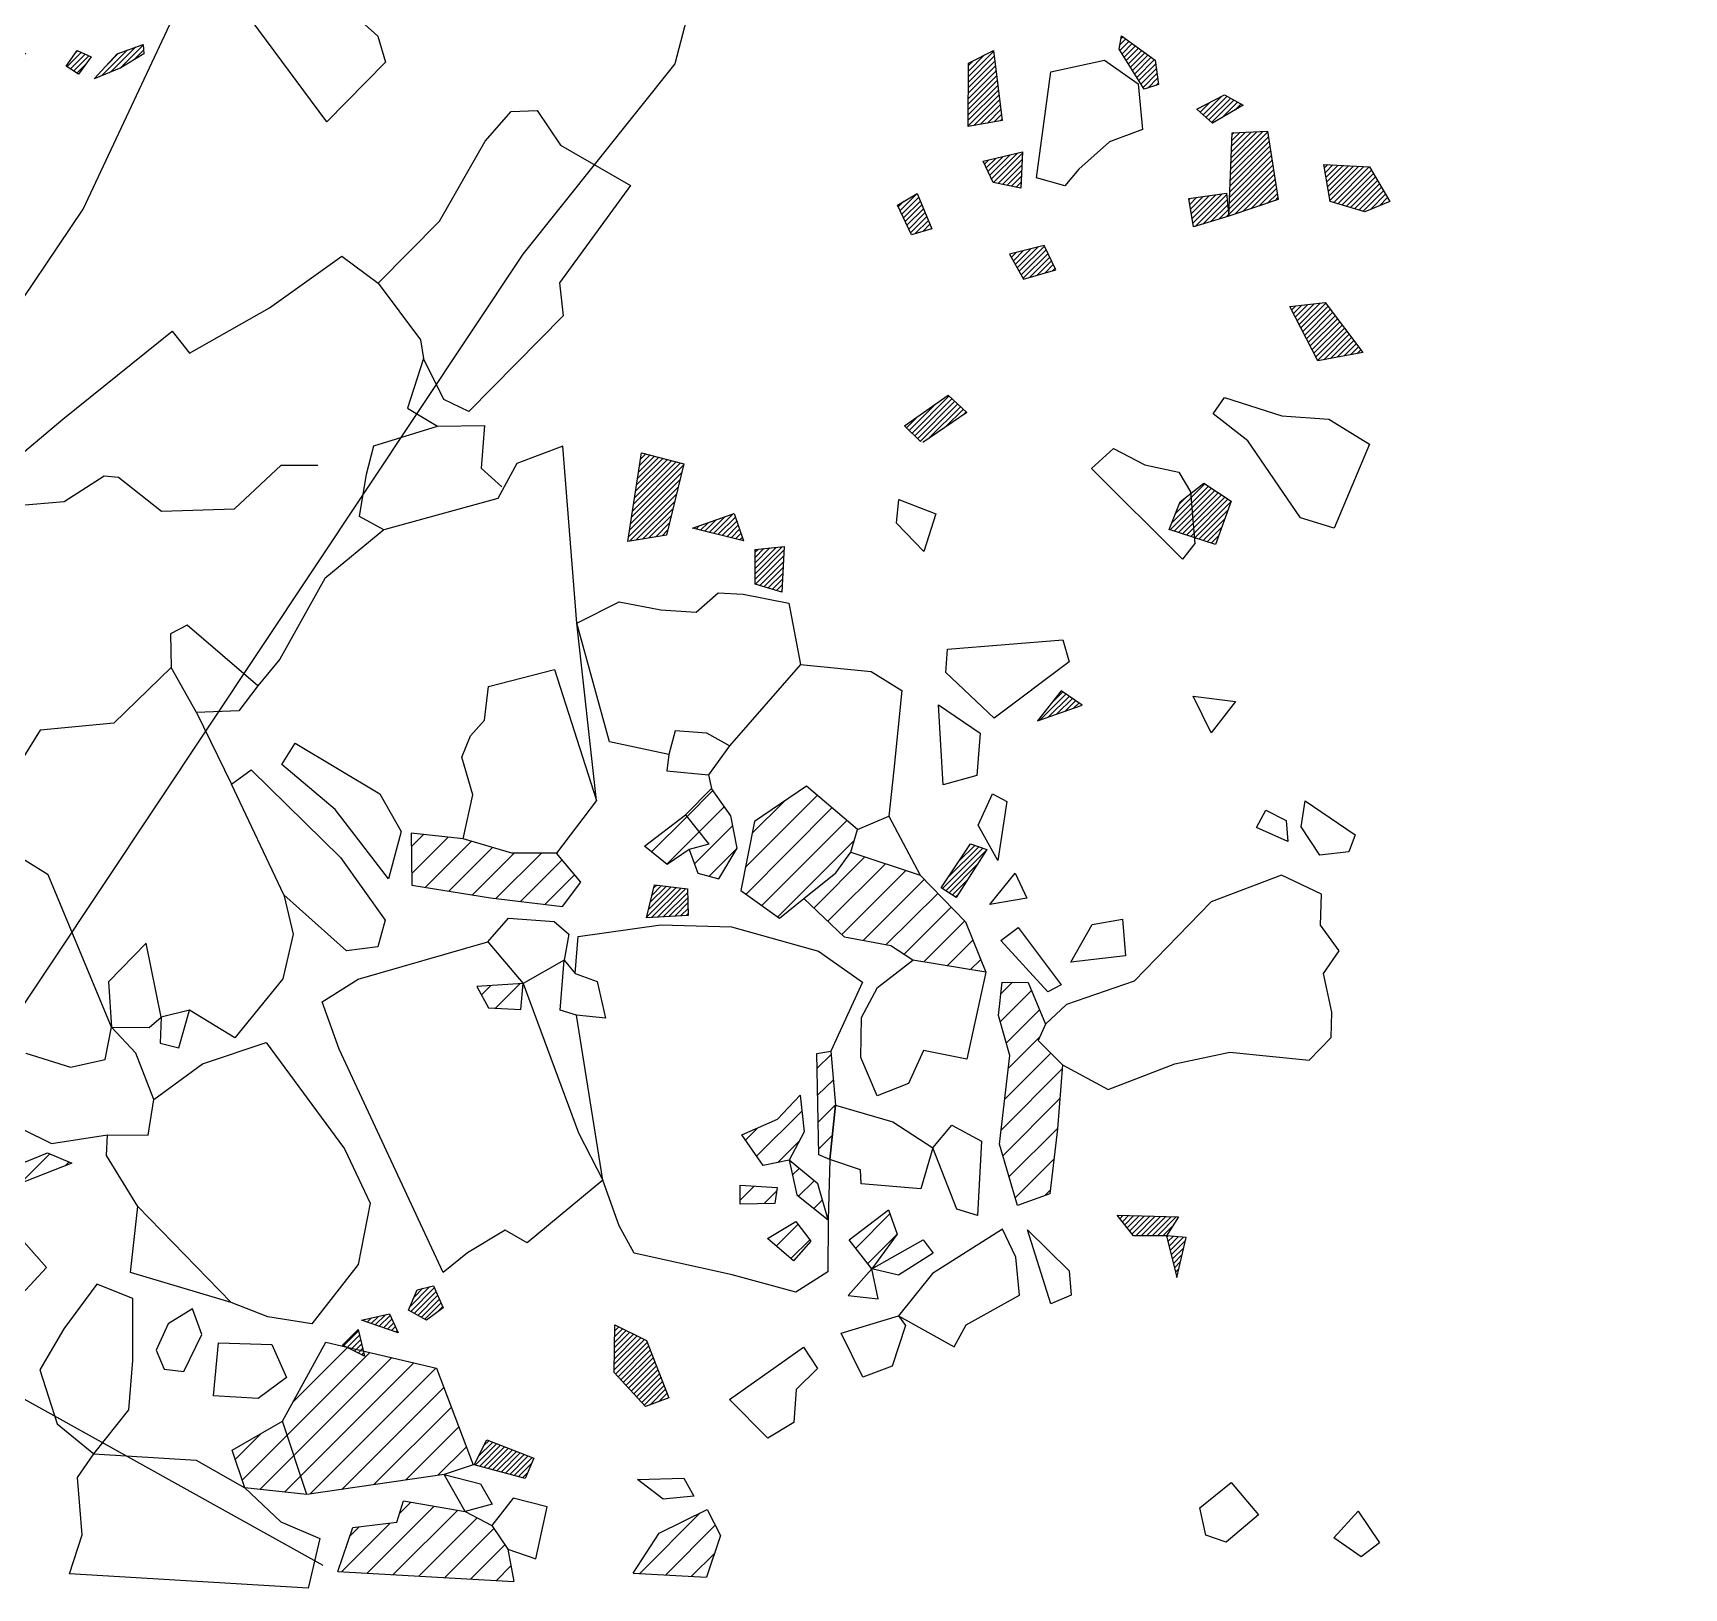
# Model space of a CAD drawing. Header units: metres. Extents: x 0 to 2.2, y -19.01 to -15.89.
# Drawn here: x 1.133 to 2.203, y -19.007 to -17.999 of the extents above; entities that cross this region are included whole.
import ezdxf

# ---------------------------------------------------------------- set-up
doc = ezdxf.new("R2010")
doc.units = ezdxf.units.M
doc.header["$LTSCALE"] = 25
doc.header["$MEASUREMENT"] = 0
doc.linetypes.add('STRICHPUNKTX2', pattern=[2, 1, -0.5, 0, -0.5])
doc.layers.get('0').update_dxf_attribs({"linetype": 'CONTINUOUS'})
for name, color, linetype in [('FEUER', 1, 'CONTINUOUS'), ('GRABUNGSGRENZE', 3, 'STRICHPUNKTX2'), ('KNOCHEN', 2, 'CONTINUOUS'), ('KNOCHENSCHRAFF', 2, 'CONTINUOUS'), ('STEINE', 4, 'CONTINUOUS')]:
    doc.layers.add(name, color=color, linetype=linetype)

# ---------------------------------------------------------------- blocks, each defined once
blk = doc.blocks.new('*X0')
at = {"color": 0}
for p, q in [((155.71, -1850.71), (157.4, -1849.01)), ((159.51, -1853.98), (164.16, -1849.33)), ((156.5, -1851.69), (158.14, -1850.05)), ((159.54, -1855.72), (165.11, -1850.14)), ((159.94, -1851.78), (162.01, -1849.71)), ((153.42, -1852.99), (155.71, -1850.71)), ((154.41, -1853.77), (156.5, -1851.69)), ((156.2, -1853.75), (158.68, -1851.27)), ((160.57, -1856.46), (166.07, -1850.95)), ((137.86, -1852.64), (138.65, -1851.86)), ((137.88, -1854.39), (140.24, -1852.03)), ((138.77, -1855.27), (141.75, -1852.29)), ((140.29, -1855.52), (143.12, -1852.69)), ((157.16, -1854.56), (158.94, -1852.77)), ((161.59, -1857.2), (166.56, -1852.23)), ((141.81, -1855.77), (144.52, -1853.06)), ((143.34, -1856), (146.28, -1853.06)), ((144.92, -1856.19), (147.62, -1853.49)), ((163.94, -1856.62), (167.25, -1853.31)), ((164.84, -1857.48), (168.57, -1853.75)), ((146.5, -1856.38), (148.42, -1854.46)), ((165.75, -1858.34), (169.9, -1854.19)), ((167.13, -1858.73), (171.09, -1854.77)), ((168.61, -1859.01), (171.96, -1855.67)), ((169.77, -1859.62), (172.84, -1856.56)), ((171.06, -1860.11), (173.71, -1857.45)), ((172.57, -1860.36), (174.24, -1858.69)), ((174.09, -1860.61), (174.75, -1859.95)), ((142.4, -1862.25), (143, -1861.64)), ((143.31, -1863.1), (144.89, -1861.52)), ((176.01, -1863.99), (178.04, -1861.96)), ((176.05, -1862.18), (176.8, -1861.43)), ((176.41, -1865.36), (178.56, -1863.21)), ((176.54, -1866.99), (178.58, -1864.96)), ((164.14, -1867.02), (165.06, -1866.11)), ((176.31, -1869), (179.29, -1866.02)), ((164.18, -1868.75), (165.2, -1867.74)), ((176.07, -1871), (180.03, -1867.04)), ((160.23, -1872.7), (163.16, -1869.77)), ((164.22, -1870.48), (165.33, -1869.37)), ((176.18, -1872.66), (179.88, -1868.96)), ((159.51, -1871.65), (160.31, -1870.86)), ((176.58, -1874.03), (179.74, -1870.87)), ((161.6, -1873.1), (162.98, -1871.72)), ((164.25, -1872.22), (165.14, -1871.33)), ((112.53, -1874.44), (114.43, -1872.54)), ((115.43, -1873.31), (115.68, -1873.06)), ((176.98, -1875.39), (179.49, -1872.89)), ((111.21, -1873.99), (111.67, -1873.53)), ((162.54, -1873.92), (162.98, -1873.48)), ((159.16, -1875.54), (160.07, -1874.63)), ((160.71, -1875.76), (161.53, -1874.94)), ((162.95, -1875.29), (163.96, -1874.28)), ((178.9, -1875.24), (179.24, -1874.9)), ((163.93, -1876.07), (164.49, -1875.51)), ((161.49, -1878.51), (162.91, -1877.1)), ((166.66, -1878.65), (168.87, -1876.43)), ((162.45, -1879.32), (163.67, -1878.1)), ((167.43, -1879.64), (169.33, -1877.74)), ((129.8, -1890.75), (135.16, -1885.4)), ((130.22, -1888.57), (133.73, -1885.06)), ((130.24, -1892.08), (136.59, -1885.74)), ((130.68, -1893.41), (138.01, -1886.08)), ((131.29, -1894.57), (139.44, -1886.42)), ((133.36, -1894.27), (139.96, -1887.67)), ((135.43, -1893.96), (140.45, -1888.95)), ((137.5, -1893.66), (140.94, -1890.23)), ((126.45, -1892.34), (128.13, -1890.66)), ((126.89, -1893.67), (129.8, -1890.75)), ((128.04, -1894.29), (130.24, -1892.08)), ((139.57, -1893.36), (141.42, -1891.51)), ((129.64, -1894.45), (130.68, -1893.41)), ((135, -1899.7), (139.34, -1895.36)), ((136.67, -1899.79), (140.86, -1895.61)), ((137.09, -1895.84), (137.83, -1895.11)), ((133.33, -1899.61), (136.48, -1896.45)), ((138.35, -1899.89), (142.13, -1896.11)), ((152.66, -1899.72), (156.57, -1895.8)), ((154.34, -1899.81), (157.55, -1896.6)), ((133.89, -1897.27), (134.47, -1896.7)), ((140.02, -1899.98), (143.2, -1896.8)), ((141.7, -1900.07), (143.91, -1897.86)), ((156.01, -1899.9), (157.49, -1898.42)), ((143.37, -1900.17), (144.31, -1899.23))]:
    blk.add_line(p, q, dxfattribs=at)
blk = doc.blocks.new('*X7')
at = {"color": 0}
for p, q in [((172.27, -1855.36), (174.89, -1852.74)), ((172.65, -1854.63), (174.62, -1852.65)), ((173.35, -1853.57), (174.36, -1852.56)), ((174.05, -1852.52), (174.09, -1852.47)), ((172.48, -1855.5), (175.14, -1852.84)), ((172.7, -1855.64), (174.5, -1853.83)), ((172.91, -1855.77), (173.87, -1854.82)), ((153.12, -1857.19), (155.02, -1855.29)), ((153.23, -1856.72), (154.7, -1855.25)), ((153.34, -1856.25), (154.39, -1855.21)), ((153.42, -1857.24), (155.33, -1855.33)), ((153.46, -1855.79), (154.07, -1855.17)), ((153.57, -1855.32), (153.76, -1855.13)), ((153.8, -1857.21), (155.65, -1855.36)), ((154.17, -1857.19), (155.76, -1855.61)), ((154.54, -1857.17), (155.77, -1855.95)), ((173.13, -1855.91), (173.23, -1855.81)), ((154.92, -1857.15), (155.78, -1856.29)), ((155.29, -1857.13), (155.79, -1856.64)), ((155.67, -1857.11), (155.8, -1856.98)), ((183.61, -1876.54), (183.64, -1876.51)), ((183.77, -1876.74), (183.98, -1876.52)), ((183.93, -1876.94), (184.33, -1876.53)), ((184.08, -1877.13), (184.67, -1876.54)), ((184.24, -1877.33), (185.02, -1876.55)), ((184.4, -1877.52), (185.36, -1876.56)), ((184.56, -1877.72), (185.7, -1876.57)), ((184.79, -1877.84), (186.05, -1876.58)), ((185.14, -1877.84), (186.39, -1876.59)), ((185.5, -1877.84), (186.74, -1876.6)), ((185.85, -1877.84), (187.08, -1876.61)), ((186.2, -1877.84), (187.42, -1876.62)), ((186.55, -1877.84), (187.19, -1877.21)), ((186.81, -1877.94), (186.9, -1877.85)), ((186.88, -1878.22), (187.23, -1877.88)), ((186.95, -1878.51), (187.55, -1877.91)), ((187.02, -1878.79), (187.88, -1877.93)), ((187.09, -1879.08), (188.01, -1878.15)), ((187.16, -1879.36), (187.9, -1878.62)), ((187.23, -1879.65), (187.79, -1879.08)), ((187.3, -1879.93), (187.68, -1879.54)), ((187.37, -1880.21), (187.57, -1880.01)), ((187.43, -1880.5), (187.46, -1880.47)), ((137.76, -1882.44), (139.06, -1881.14)), ((137.82, -1882.74), (139.35, -1881.2)), ((138.03, -1881.82), (138.6, -1881.25)), ((138.04, -1882.87), (139.46, -1881.45)), ((138.27, -1883), (139.57, -1881.7)), ((138.49, -1883.13), (139.67, -1881.95)), ((138.72, -1883.25), (139.78, -1882.2)), ((139.51, -1882.81), (139.88, -1882.44)), ((134.73, -1883.35), (134.81, -1883.27)), ((134.99, -1883.44), (135.27, -1883.17)), ((135.26, -1883.53), (135.72, -1883.07)), ((135.52, -1883.62), (136.17, -1882.97)), ((135.78, -1883.71), (136.49, -1883)), ((136.05, -1883.8), (136.6, -1883.25)), ((136.31, -1883.89), (136.71, -1883.49)), ((136.57, -1883.98), (136.82, -1883.73)), ((151.05, -1883.65), (151.08, -1883.62)), ((151.05, -1884.01), (151.31, -1883.74)), ((133.46, -1884.97), (134.43, -1884.01)), ((133.7, -1885.09), (134.5, -1884.29)), ((133.93, -1885.21), (134.56, -1884.58)), ((134.17, -1885.33), (134.63, -1884.87)), ((136.84, -1884.07), (136.93, -1883.98)), ((151, -1886.17), (152.73, -1884.45)), ((151, -1886.53), (152.96, -1884.57)), ((151.01, -1885.81), (152.49, -1884.33)), ((151.02, -1885.09), (152.02, -1884.09)), ((151.02, -1885.45), (152.25, -1884.21)), ((151.03, -1884.73), (151.78, -1883.98)), ((151.04, -1884.37), (151.55, -1883.86)), ((151.08, -1886.8), (153.13, -1884.75)), ((134.4, -1885.45), (134.7, -1885.15)), ((134.64, -1885.57), (134.76, -1885.44)), ((151.25, -1886.99), (153.23, -1885)), ((151.42, -1887.17), (153.33, -1885.26)), ((151.59, -1887.35), (153.43, -1885.51)), ((151.76, -1887.54), (153.53, -1885.76)), ((151.93, -1887.72), (153.63, -1886.02)), ((152.1, -1887.9), (153.73, -1886.27)), ((152.27, -1888.09), (153.83, -1886.52)), ((152.44, -1888.27), (153.93, -1886.78)), ((152.61, -1888.46), (154.03, -1887.03)), ((152.78, -1888.64), (154.13, -1887.28)), ((152.95, -1888.82), (154.23, -1887.54)), ((153.33, -1888.79), (154.33, -1887.79)), ((153.89, -1888.59), (154.43, -1888.05)), ((154.44, -1888.39), (154.53, -1888.3)), ((141.99, -1892.71), (143.38, -1891.32)), ((142.19, -1892.15), (143.13, -1891.22)), ((142.55, -1891.44), (142.87, -1891.12)), ((142.27, -1892.79), (143.64, -1891.41)), ((142.55, -1892.86), (143.89, -1891.51)), ((142.83, -1892.93), (144.15, -1891.61)), ((143.11, -1893.01), (144.4, -1891.71)), ((143.39, -1893.08), (144.66, -1891.81)), ((143.67, -1893.16), (144.91, -1891.91)), ((143.95, -1893.23), (145.17, -1892.01)), ((144.23, -1893.3), (145.42, -1892.1)), ((144.51, -1893.38), (145.68, -1892.2)), ((144.78, -1893.45), (145.64, -1892.59)), ((145.06, -1893.52), (145.38, -1893.21))]:
    blk.add_line(p, q, dxfattribs=at)
blk = doc.blocks.new('*X8')
at = {"color": 0}
for p, q in [((183.77, -1800.72), (184.16, -1800.33)), ((183.85, -1800.29), (183.96, -1800.19)), ((173.95, -1802.77), (175.59, -1801.13)), ((173.95, -1802.41), (175, -1801.37)), ((173.95, -1803.12), (175.63, -1801.44)), ((183.77, -1801.07), (184.37, -1800.48)), ((183.91, -1801.29), (184.57, -1800.63)), ((184.05, -1801.51), (184.78, -1800.78)), ((184.18, -1801.73), (184.98, -1800.93)), ((184.32, -1801.95), (185.19, -1801.08)), ((184.45, -1802.16), (185.39, -1801.23)), ((184.59, -1802.38), (185.6, -1801.37)), ((173.95, -1802.06), (174.29, -1801.72)), ((173.95, -1803.48), (175.67, -1801.76)), ((173.95, -1803.83), (175.7, -1802.07)), ((173.95, -1804.18), (175.74, -1802.39)), ((184.73, -1802.6), (185.8, -1801.52)), ((184.86, -1802.82), (186.01, -1801.67)), ((185, -1803.03), (186.09, -1801.94)), ((185.13, -1803.25), (186.13, -1802.25)), ((173.94, -1804.89), (175.82, -1803.02)), ((173.94, -1805.25), (175.86, -1803.34)), ((173.95, -1804.54), (175.78, -1802.71)), ((185.27, -1803.47), (186.17, -1802.57)), ((185.57, -1803.52), (186.21, -1802.88)), ((186.1, -1803.35), (186.25, -1803.19)), ((173.94, -1805.6), (175.89, -1803.65)), ((173.94, -1805.96), (175.93, -1803.97)), ((174.31, -1805.94), (175.97, -1804.28)), ((174.74, -1805.86), (176.01, -1804.6)), ((188.97, -1805.07), (189.6, -1804.44)), ((189.16, -1805.24), (190.32, -1804.07)), ((189.34, -1805.41), (190.7, -1804.05)), ((189.53, -1805.57), (190.93, -1804.18)), ((189.71, -1805.74), (191.15, -1804.3)), ((190.37, -1805.44), (191.38, -1804.43)), ((191.22, -1804.94), (191.61, -1804.55)), ((175.18, -1805.78), (176.05, -1804.91)), ((175.61, -1805.7), (176.09, -1805.23)), ((176.04, -1805.62), (176.12, -1805.54)), ((188.78, -1804.9), (188.87, -1804.81)), ((190.93, -1809.12), (193.39, -1806.67)), ((190.95, -1808.75), (193.34, -1806.36)), ((190.96, -1808.38), (193.02, -1806.32)), ((190.97, -1808.02), (192.65, -1806.34)), ((190.99, -1807.65), (192.28, -1806.36)), ((191, -1807.28), (191.91, -1806.37)), ((191.02, -1806.91), (191.54, -1806.39)), ((191.03, -1806.54), (191.18, -1806.4)), ((175.34, -1809.16), (176.66, -1807.83)), ((175.45, -1809.4), (177.13, -1807.72)), ((175.57, -1809.63), (177.44, -1807.76)), ((190.87, -1810.59), (193.58, -1807.89)), ((190.89, -1810.23), (193.53, -1807.58)), ((190.9, -1809.86), (193.48, -1807.28)), ((190.92, -1809.49), (193.43, -1806.97)), ((174.99, -1808.44), (175.27, -1808.16)), ((175.11, -1808.68), (175.74, -1808.05)), ((175.22, -1808.92), (176.2, -1807.94)), ((175.87, -1809.69), (177.43, -1808.13)), ((176.16, -1809.75), (177.41, -1808.5)), ((176.46, -1809.81), (177.39, -1808.87)), ((190.83, -1811.7), (193.72, -1808.8)), ((190.84, -1811.33), (193.68, -1808.5)), ((190.86, -1810.96), (193.63, -1808.19)), ((197.03, -1808.68), (197.24, -1808.47)), ((197.08, -1808.99), (197.57, -1808.49)), ((197.13, -1809.29), (197.91, -1808.51)), ((197.18, -1809.59), (198.24, -1808.53)), ((197.23, -1809.89), (198.58, -1808.54)), ((197.28, -1810.2), (198.91, -1808.56)), ((197.33, -1810.5), (199.25, -1808.58)), ((197.38, -1810.8), (199.58, -1808.6)), ((197.62, -1810.92), (199.92, -1808.62)), ((197.89, -1811), (200.06, -1808.83)), ((176.75, -1809.87), (177.38, -1809.24)), ((177.04, -1809.93), (177.36, -1809.61)), ((177.34, -1809.99), (177.34, -1809.98)), ((191.21, -1811.67), (193.77, -1809.11)), ((191.73, -1811.5), (193.82, -1809.41)), ((192.26, -1811.33), (193.87, -1809.72)), ((192.79, -1811.15), (193.92, -1810.02)), ((198.16, -1811.08), (200.19, -1809.05)), ((198.44, -1811.16), (200.32, -1809.27)), ((198.71, -1811.24), (200.46, -1809.5)), ((198.98, -1811.32), (200.59, -1809.72)), ((199.25, -1811.41), (200.72, -1809.94)), ((169.4, -1811.2), (169.77, -1810.83)), ((169.52, -1811.44), (170.63, -1810.33)), ((169.63, -1811.68), (170.73, -1810.58)), ((169.74, -1811.92), (170.84, -1810.83)), ((169.86, -1812.16), (170.94, -1811.08)), ((188.24, -1810.75), (188.33, -1810.66)), ((188.29, -1811.05), (188.74, -1810.6)), ((188.34, -1811.36), (189.16, -1810.54)), ((188.39, -1811.66), (189.57, -1810.48)), ((188.44, -1811.96), (189.98, -1810.42)), ((188.49, -1812.27), (190.39, -1810.36)), ((188.64, -1812.47), (190.68, -1810.43)), ((189.15, -1812.32), (190.72, -1810.75)), ((189.66, -1812.16), (190.75, -1811.07)), ((193.32, -1810.98), (193.97, -1810.33)), ((193.85, -1810.8), (194.01, -1810.63)), ((199.52, -1811.49), (200.85, -1810.16)), ((200, -1811.37), (200.98, -1810.39)), ((200.59, -1811.13), (201.11, -1810.61)), ((201.18, -1810.89), (201.24, -1810.83)), ((169.97, -1812.4), (171.04, -1811.33)), ((170.08, -1812.64), (171.15, -1811.58)), ((170.2, -1812.89), (171.25, -1811.83)), ((170.48, -1812.96), (171.36, -1812.08)), ((190.17, -1812), (190.78, -1811.39)), ((190.68, -1811.84), (190.81, -1811.71)), ((170.99, -1812.8), (171.46, -1812.33)), ((171.5, -1812.65), (171.57, -1812.58)), ((176.74, -1814.47), (177.06, -1814.15)), ((176.87, -1814.7), (177.53, -1814.03)), ((176.99, -1814.93), (178, -1813.92)), ((177.12, -1815.15), (178.47, -1813.8)), ((177.25, -1815.38), (178.88, -1813.75)), ((177.37, -1815.61), (178.99, -1813.99)), ((177.5, -1815.83), (179.11, -1814.23)), ((177.91, -1815.78), (179.22, -1814.46)), ((178.4, -1815.64), (179.34, -1814.7)), ((178.9, -1815.49), (179.45, -1814.94)), ((179.4, -1815.35), (179.57, -1815.18)), ((195.26, -1818.58), (196.35, -1817.49)), ((195.38, -1818.82), (196.74, -1817.45)), ((195.5, -1819.05), (197.1, -1817.45)), ((194.89, -1817.89), (195.16, -1817.62)), ((195.01, -1818.12), (195.55, -1817.58)), ((195.13, -1818.35), (195.95, -1817.54)), ((195.62, -1819.28), (197.25, -1817.65)), ((195.74, -1819.52), (197.4, -1817.85)), ((195.86, -1819.75), (197.55, -1818.05)), ((195.98, -1819.98), (197.71, -1818.26)), ((196.1, -1820.21), (197.86, -1818.46)), ((196.22, -1820.45), (198.01, -1818.66)), ((196.34, -1820.68), (198.16, -1818.86)), ((196.46, -1820.91), (198.32, -1819.06)), ((196.58, -1821.15), (198.47, -1819.26)), ((196.98, -1821.11), (198.62, -1819.46)), ((197.41, -1821.02), (198.77, -1819.66)), ((197.85, -1820.94), (198.93, -1819.86)), ((198.29, -1820.86), (199.08, -1820.07)), ((198.72, -1820.77), (199.23, -1820.27)), ((199.16, -1820.69), (199.38, -1820.47)), ((170.3, -1825.86), (172.69, -1823.47)), ((170.47, -1826.04), (172.88, -1823.64)), ((170.65, -1826.22), (173.06, -1823.81)), ((169.95, -1825.51), (170.66, -1824.8)), ((170.12, -1825.69), (171.86, -1823.95)), ((170.83, -1826.4), (173.24, -1823.98)), ((171.38, -1826.19), (173.43, -1824.15)), ((172.47, -1825.46), (173.61, -1824.32)), ((173.56, -1824.72), (173.8, -1824.49)), ((152.77, -1827.13), (152.77, -1827.13)), ((152.13, -1831.3), (155.49, -1827.94)), ((152.2, -1830.89), (155.29, -1827.79)), ((152.26, -1830.47), (155.01, -1827.71)), ((152.32, -1830.05), (154.73, -1827.64)), ((152.39, -1829.63), (154.45, -1827.57)), ((152.45, -1829.22), (154.17, -1827.49)), ((152.51, -1828.8), (153.89, -1827.42)), ((152.58, -1828.38), (153.61, -1827.35)), ((152.64, -1827.96), (153.33, -1827.27)), ((152.71, -1827.55), (153.05, -1827.2)), ((152, -1832.14), (155.26, -1828.88)), ((152.07, -1831.72), (155.38, -1828.41)), ((187.37, -1831.07), (189.28, -1829.15)), ((151.94, -1832.56), (155.15, -1829.35)), ((151.99, -1832.86), (155.04, -1829.81)), ((152.41, -1832.79), (154.92, -1830.28)), ((187.02, -1832.12), (189.71, -1829.43)), ((187.13, -1831.66), (189.5, -1829.29)), ((187.29, -1832.21), (189.92, -1829.57)), ((187.56, -1832.29), (190.13, -1829.72)), ((187.61, -1830.47), (188.13, -1829.95)), ((187.83, -1832.38), (190.35, -1829.86)), ((188.09, -1832.47), (190.56, -1830)), ((188.36, -1832.55), (190.77, -1830.14)), ((188.63, -1832.64), (190.97, -1830.29)), ((152.83, -1832.72), (154.81, -1830.75)), ((153.25, -1832.65), (154.69, -1831.22)), ((157.15, -1832.29), (158.18, -1831.27)), ((157.44, -1832.36), (158.73, -1831.07)), ((157.72, -1832.43), (158.85, -1831.3)), ((188.89, -1832.73), (190.77, -1830.85)), ((189.16, -1832.81), (190.56, -1831.41)), ((153.68, -1832.59), (154.58, -1831.68)), ((154.1, -1832.52), (154.46, -1832.15)), ((156.31, -1832.08), (156.53, -1831.85)), ((156.59, -1832.15), (157.08, -1831.66)), ((156.87, -1832.22), (157.63, -1831.46)), ((158, -1832.5), (158.94, -1831.57)), ((158.29, -1832.57), (159.03, -1831.83)), ((158.57, -1832.64), (159.12, -1832.09)), ((158.85, -1832.71), (159.21, -1832.36)), ((189.43, -1832.9), (190.36, -1831.97)), ((159.14, -1832.78), (159.3, -1832.62)), ((160.13, -1834.97), (161.88, -1833.22)), ((160.13, -1834.62), (161.49, -1833.26)), ((160.13, -1834.26), (161.09, -1833.3)), ((160.13, -1833.91), (160.7, -1833.34)), ((160.13, -1833.55), (160.3, -1833.39)), ((160.13, -1835.33), (162, -1833.45)), ((189.69, -1832.99), (190.16, -1832.52)), ((160.16, -1835.65), (161.98, -1833.83)), ((160.43, -1835.73), (161.96, -1834.2)), ((160.7, -1835.81), (161.94, -1834.57)), ((160.98, -1835.89), (161.92, -1834.95)), ((161.25, -1835.97), (161.9, -1835.32)), ((161.52, -1836.06), (161.88, -1835.69)), ((161.79, -1836.14), (161.86, -1836.07)), ((178.6, -1844.43), (180.26, -1842.77)), ((179.14, -1844.24), (180.48, -1842.91)), ((179.34, -1843.34), (180.05, -1842.63)), ((179.69, -1844.05), (180.69, -1843.05)), ((180.23, -1843.86), (180.9, -1843.19)), ((180.77, -1843.68), (181.11, -1843.34)), ((181.31, -1843.49), (181.32, -1843.48))]:
    blk.add_line(p, q, dxfattribs=at)
blk = doc.blocks.new('*X15')
at = {"color": 0}
for p, q in [((122.47, -1766.92), (126.99, -1762.4)), ((122.65, -1767.1), (127.16, -1762.59)), ((122.83, -1767.27), (127.33, -1762.77)), ((123.01, -1767.44), (127.5, -1762.95)), ((125.5, -1763.54), (126.82, -1762.22)), ((123.19, -1767.62), (127.15, -1763.66)), ((75.17, -1765.08), (75.71, -1764.53)), ((75.33, -1765.27), (76.01, -1764.59)), ((75.49, -1765.46), (76.18, -1764.77)), ((75.65, -1765.65), (76.35, -1764.95)), ((75.82, -1765.84), (76.52, -1765.14)), ((75.98, -1766.03), (76.69, -1765.32)), ((76.14, -1766.23), (76.86, -1765.51)), ((76.3, -1766.42), (77.03, -1765.69)), ((76.47, -1766.61), (77.2, -1765.88)), ((76.63, -1766.8), (77.37, -1766.06)), ((76.79, -1766.99), (77.54, -1766.24)), ((77.53, -1766.6), (77.71, -1766.43)), ((123.37, -1767.79), (124.63, -1766.53)), ((132.71, -1769.76), (133.3, -1769.17)), ((133.03, -1769.79), (134.1, -1768.73)), ((133.35, -1769.82), (134.54, -1768.64)), ((133.68, -1769.86), (134.63, -1768.9)), ((134, -1769.89), (134.72, -1769.17)), ((106.06, -1769.89), (106.16, -1769.8)), ((106.32, -1769.99), (106.53, -1769.78)), ((106.57, -1770.09), (106.9, -1769.76)), ((106.83, -1770.19), (107.27, -1769.74)), ((107.08, -1770.29), (107.64, -1769.73)), ((107.34, -1770.38), (108.01, -1769.71)), ((107.59, -1770.48), (108.38, -1769.69)), ((107.85, -1770.58), (108.76, -1769.67)), ((108.1, -1770.68), (109.13, -1769.66)), ((108.36, -1770.78), (109.5, -1769.64)), ((108.62, -1770.87), (109.87, -1769.62)), ((108.87, -1770.97), (109.48, -1770.36)), ((132.39, -1769.73), (132.51, -1769.61)), ((134.32, -1769.92), (134.81, -1769.43)), ((134.64, -1769.95), (134.9, -1769.69)), ((134.96, -1769.98), (134.99, -1769.96)), ((93.78, -1770.86), (93.79, -1770.85)), ((93.86, -1771.14), (94.2, -1770.8)), ((93.93, -1771.41), (94.6, -1770.75)), ((94.01, -1771.69), (95, -1770.7)), ((94.32, -1771.73), (95.4, -1770.65)), ((94.73, -1771.68), (95.8, -1770.61)), ((95.13, -1771.63), (96.2, -1770.56)), ((95.53, -1771.59), (96.61, -1770.51)), ((95.93, -1771.54), (96.74, -1770.73)), ((96.33, -1771.49), (96.82, -1771)), ((96.74, -1771.44), (96.89, -1771.28)), ((80.86, -1772.82), (81.33, -1772.35)), ((81.04, -1772.99), (82.21, -1771.83)), ((81.22, -1773.17), (82.85, -1771.54)), ((81.39, -1773.35), (83.05, -1771.69)), ((81.57, -1773.53), (83.25, -1771.85)), ((82.22, -1773.23), (83.45, -1772)), ((83.39, -1772.41), (83.65, -1772.16)), ((115.36, -1775.09), (116.43, -1774.02)), ((115.6, -1775.21), (116.75, -1774.05)), ((115.89, -1775.26), (117.07, -1774.08)), ((116.2, -1775.31), (117.4, -1774.11)), ((116.51, -1775.35), (117.72, -1774.15)), ((116.82, -1775.4), (118.04, -1774.18)), ((117.13, -1775.44), (118.36, -1774.21)), ((117.44, -1775.49), (118.46, -1774.47)), ((120.35, -1775.4), (121.48, -1774.27)), ((120.41, -1775.7), (121.77, -1774.34)), ((120.46, -1776), (122, -1774.46)), ((120.52, -1776.29), (122.23, -1774.58)), ((120.58, -1776.59), (122.46, -1774.71)), ((115.11, -1774.98), (115.25, -1774.85)), ((117.74, -1775.53), (118.47, -1774.81)), ((118.05, -1775.58), (118.48, -1775.15)), ((118.36, -1775.62), (118.49, -1775.49)), ((120.29, -1775.11), (120.51, -1774.89)), ((120.78, -1776.74), (122.69, -1774.83)), ((121, -1776.88), (122.92, -1774.95)), ((121.22, -1777.01), (123.15, -1775.08)), ((121.43, -1777.15), (123.3, -1775.28)), ((121.65, -1777.29), (123.34, -1775.59)), ((121.98, -1777.3), (123.38, -1775.91)), ((122.6, -1777.05), (123.42, -1776.22)), ((123.21, -1776.79), (123.46, -1776.53)), ((109.3, -1787.16), (111.05, -1785.41)), ((109.64, -1787.17), (111.44, -1785.37)), ((109.99, -1787.17), (111.83, -1785.33)), ((110.35, -1787.17), (112.23, -1785.3)), ((110.7, -1787.18), (112.62, -1785.26)), ((108.66, -1785.67), (108.7, -1785.64)), ((108.77, -1785.92), (109.09, -1785.6)), ((108.88, -1786.17), (109.48, -1785.56)), ((108.98, -1786.42), (109.88, -1785.52)), ((109.09, -1786.66), (110.27, -1785.49)), ((109.2, -1786.91), (110.66, -1785.45)), ((111.05, -1787.18), (112.75, -1785.48)), ((111.4, -1787.18), (112.79, -1785.79)), ((124.43, -1788.65), (125.54, -1787.54)), ((124.52, -1788.21), (125.31, -1787.42)), ((124.6, -1787.77), (125.08, -1787.29)), ((124.69, -1787.33), (124.85, -1787.17)), ((121.79, -1789.52), (122.82, -1788.48)), ((121.97, -1789.69), (123.07, -1788.59)), ((123.5, -1791.35), (126.69, -1788.15)), ((123.76, -1791.44), (126.92, -1788.28)), ((124.03, -1791.52), (127.15, -1788.4)), ((124.29, -1791.61), (127.33, -1788.57)), ((124.35, -1789.08), (125.77, -1787.66)), ((124.45, -1789.33), (126, -1787.79)), ((124.67, -1789.47), (126.23, -1787.91)), ((124.88, -1789.61), (126.46, -1788.03)), ((122.15, -1789.87), (123.32, -1788.7)), ((122.32, -1790.05), (123.01, -1789.36)), ((126.06, -1790.2), (127.37, -1788.89)), ((126.45, -1790.16), (127.41, -1789.2)), ((126.84, -1790.13), (127.45, -1789.52)), ((124.56, -1791.7), (125.74, -1790.52)), ((127.23, -1790.09), (127.49, -1789.83)), ((124.82, -1791.79), (125.57, -1791.04)), ((125.09, -1791.88), (125.4, -1791.57)), ((110.63, -1802.45), (111.66, -1801.41)), ((111.14, -1802.29), (112.08, -1801.35)), ((111.65, -1802.14), (112.5, -1801.29)), ((112.16, -1801.98), (112.88, -1801.26)), ((115.54, -1802.13), (116.47, -1801.2)), ((115.76, -1802.27), (116.71, -1801.31)), ((115.97, -1802.41), (116.96, -1801.42)), ((116.09, -1801.23), (116.23, -1801.09)), ((117.78, -1802.73), (119.45, -1801.05)), ((118.11, -1802.04), (118.89, -1801.25)), ((118.37, -1802.48), (120, -1800.85)), ((118.97, -1802.24), (120.48, -1800.73)), ((119.86, -1801.7), (120.5, -1801.06)), ((110.53, -1802.2), (111.25, -1801.48)), ((110.57, -1801.8), (110.83, -1801.54)), ((112.67, -1801.82), (112.8, -1801.69)), ((116.19, -1802.54), (116.75, -1801.98))]:
    blk.add_line(p, q, dxfattribs=at)

msp = doc.modelspace()

# ---------------------------------------------------------------- linework, layer by layer
at = {"layer": 'FEUER'}
for points in [[(1.331, -18.9959), (1.445, -19.0023)], [(1.5223, -18.9969), (1.5697, -18.9996)]]:
    msp.add_lwpolyline(points, dxfattribs=at)
at = {"layer": 'GRABUNGSGRENZE', "flags": 128}
for points in [[(0.0015, -18.0741), (0.8184, -18.6288), (1.0171, -18.3346), (1.1658, -18.1136), (1.2502, -17.9342), (1.4341, -17.6537), (1.5737, -17.3915), (1.7602, -17.08), (1.9965, -16.5936), (1.7669, -16.4338), (1.5137, -16.3176), (1.4821, -16.3333), (0.6339, -15.8859), (-0.0013, -16.7698)], [(2.2032, -16.7677), (1.9691, -17.1874), (1.7422, -17.568), (1.5913, -17.8587), (1.5492, -18.0194), (1.4507, -18.1428), (1.0032, -18.815), (1.3213, -18.9918)]]:
    msp.add_lwpolyline(points, dxfattribs=at)
at = {"layer": 'KNOCHEN'}
for points in [[(1.8535, -18.0359), (1.8372, -18.0099), (1.8388, -18.0013), (1.8606, -18.0171), (1.8626, -18.0329), (1.8535, -18.0359)], [(1.1629, -18.0261), (1.1548, -18.021), (1.162, -18.0108), (1.1711, -18.0149), (1.1629, -18.0261)], [(1.1731, -18.0292), (1.1879, -18.0129), (1.2047, -18.0069), (1.2052, -18.013), (1.1904, -18.0221), (1.1731, -18.0292)], [(1.7394, -18.0601), (1.7395, -18.0189), (1.7558, -18.0108), (1.7613, -18.0561), (1.7394, -18.0601)], [(1.8977, -18.0579), (1.8875, -18.0487), (1.9054, -18.0396), (1.9176, -18.0463), (1.8977, -18.0579)], [(1.9082, -18.118), (1.9104, -18.0641), (1.9333, -18.0631), (1.9403, -18.1074), (1.9082, -18.118)], [(1.7556, -18.0963), (1.749, -18.0825), (1.7745, -18.0765), (1.7734, -18.0999), (1.7556, -18.0963)], [(2.0126, -18.1086), (1.9963, -18.1152), (1.9739, -18.1085), (1.9699, -18.0846), (1.9994, -18.0862), (2.0126, -18.1086)], [(1.7026, -18.1302), (1.6935, -18.1109), (1.7062, -18.1033), (1.7158, -18.1262), (1.7026, -18.1302)], [(1.8853, -18.1251), (1.8823, -18.1067), (1.9067, -18.1032), (1.9082, -18.118), (1.8853, -18.1251)], [(1.7753, -18.1589), (1.7962, -18.1528), (1.7886, -18.137), (1.7662, -18.1426), (1.7753, -18.1589)], [(1.966, -18.2118), (1.9478, -18.1766), (1.9707, -18.1741), (1.995, -18.2063), (1.966, -18.2118)], [(1.7084, -18.2641), (1.6982, -18.2539), (1.7263, -18.2341), (1.7384, -18.2453), (1.7099, -18.2646)], [(1.5439, -18.3247), (1.5189, -18.3287), (1.5277, -18.2713), (1.5552, -18.2784), (1.5439, -18.3247)], [(1.8996, -18.3307), (1.8696, -18.321), (1.8767, -18.3032), (1.892, -18.291), (1.9098, -18.3027), (1.8996, -18.3307)], [(1.5937, -18.3284), (1.5607, -18.3202), (1.5877, -18.3106), (1.5937, -18.3284)], [(1.6186, -18.3616), (1.6013, -18.3564), (1.6013, -18.334), (1.6202, -18.332), (1.6186, -18.3616)], [(1.7843, -18.4449), (1.8133, -18.4348), (1.7996, -18.4256), (1.7843, -18.4449)], [(1.7316, -18.5593), (1.7219, -18.5532), (1.7408, -18.5247), (1.7515, -18.5283), (1.7316, -18.5593)], [(1.531, -18.5725), (1.5362, -18.5512), (1.5575, -18.5538), (1.558, -18.5711), (1.531, -18.5725)], [(1.8359, -18.7651), (1.8756, -18.7662), (1.8679, -18.7784), (1.8465, -18.7784), (1.8359, -18.7651)], [(1.8745, -18.8054), (1.8806, -18.7795), (1.8679, -18.7784), (1.8745, -18.8054)], [(1.3884, -18.8332), (1.3767, -18.8266), (1.3823, -18.8134), (1.393, -18.8108), (1.3991, -18.8251), (1.3884, -18.8332)], [(1.3701, -18.8413), (1.3462, -18.8331), (1.3645, -18.8291), (1.3701, -18.8413)], [(1.5302, -18.889), (1.5099, -18.8671), (1.5105, -18.8361), (1.5309, -18.8463), (1.5455, -18.8835), (1.5302, -18.889)], [(1.3481, -18.8565), (1.3339, -18.8494), (1.3441, -18.8392), (1.3481, -18.8565)], [(1.4192, -18.9269), (1.4274, -18.9107), (1.4579, -18.9225), (1.4523, -18.9357), (1.4192, -18.9269)]]:
    msp.add_lwpolyline(points, dxfattribs=at)
at = {"layer": 'STEINE'}
for points in [[(1.3237, -18.057), (1.2456, -17.9515), (1.2787, -17.9312), (1.3569, -18.0016), (1.3619, -18.0184), (1.3237, -18.057)], [(1.8019, -18.0984), (1.7836, -18.0933), (1.7929, -18.0246), (1.8276, -18.017), (1.8494, -18.0324), (1.8524, -18.0619), (1.831, -18.07), (1.8111, -18.0877), (1.8019, -18.0984)], [(1.357, -18.1614), (1.3968, -18.1213), (1.4264, -18.0695), (1.4433, -18.0502), (1.4601, -18.0497), (1.4753, -18.0722), (1.5205, -18.0982), (1.4745, -18.1612), (1.477, -18.1826), (1.4158, -18.2445), (1.3996, -18.2368), (1.3864, -18.2103)], [(1.1231, -18.3054), (1.1196, -18.2774), (1.1527, -18.2495), (1.2236, -18.1926), (1.2347, -18.2069), (1.2867, -18.1775), (1.3336, -18.1441), (1.357, -18.1614), (1.3844, -18.1981), (1.3864, -18.2103), (1.3761, -18.2424), (1.3954, -18.2541)], [(1.9764, -18.3202), (1.9546, -18.3135), (1.9206, -18.2636), (1.8982, -18.2462), (1.9054, -18.2356), (1.9425, -18.2474), (1.973, -18.2495), (1.9995, -18.2658), (1.9764, -18.3202)], [(1.3607, -18.3212), (1.3449, -18.3125), (1.3496, -18.2851), (1.3542, -18.2668), (1.3954, -18.2541), (1.426, -18.2537), (1.4239, -18.2812), (1.4371, -18.2934)], [(1.4986, -18.4966), (1.4857, -18.3816), (1.4768, -18.2671), (1.4468, -18.2782), (1.4345, -18.301), (1.3607, -18.3212), (1.3224, -18.3527), (1.2933, -18.405), (1.279, -18.4223), (1.2333, -18.383), (1.2226, -18.3886), (1.223, -18.4104), (1.1858, -18.4465), (1.138, -18.4509), (1.1185, -18.4824), (1.1185, -18.5099)], [(1.8863, -18.3302), (1.8782, -18.3403), (1.8193, -18.2816), (1.8336, -18.2685), (1.8539, -18.2792), (1.8758, -18.2838), (1.8834, -18.2966), (1.8863, -18.3302)], [(1.062, -18.5027), (1.0229, -18.4858), (0.998, -18.4506), (0.9981, -18.4145), (1.0089, -18.3906), (1.0395, -18.3525), (1.0711, -18.3241), (1.1093, -18.3196), (1.1231, -18.3054), (1.1536, -18.3029), (1.1796, -18.2862), (1.1887, -18.2872), (1.2167, -18.3092), (1.264, -18.3077), (1.2941, -18.2793), (1.318, -18.2794)], [(1.7107, -18.3353), (1.693, -18.317), (1.6945, -18.3017), (1.7184, -18.3109), (1.7107, -18.3353)], [(1.4857, -18.3816), (1.5132, -18.3679), (1.5402, -18.3731), (1.5631, -18.3746), (1.5774, -18.362), (1.5936, -18.363), (1.6231, -18.3687), (1.6307, -18.4084), (1.5847, -18.4612), (1.57, -18.453), (1.5496, -18.4515), (1.5455, -18.4667), (1.5069, -18.4585), (1.4857, -18.3816)], [(1.7563, -18.4433), (1.7248, -18.4137), (1.7259, -18.3985), (1.8007, -18.3925), (1.8047, -18.4068), (1.7563, -18.4433)], [(1.279, -18.4223), (1.2667, -18.4385), (1.2393, -18.4395), (1.223, -18.4104)], [(1.6307, -18.4084), (1.6765, -18.4131), (1.6963, -18.4254), (1.6911, -18.4767), (1.6879, -18.5068)], [(1.4121, -18.5213), (1.4183, -18.4929), (1.4112, -18.4684), (1.4168, -18.4547), (1.426, -18.4445), (1.4286, -18.4227), (1.4714, -18.4116), (1.4986, -18.4966), (1.4986, -18.4966), (1.4726, -18.5307), (1.4436, -18.5306), (1.4121, -18.5213)], [(1.8851, -18.4289), (1.9125, -18.4325), (1.8967, -18.4528), (1.8851, -18.4289)], [(1.2393, -18.4395), (1.262, -18.4859)], [(1.7231, -18.4865), (1.7202, -18.4346), (1.7471, -18.453), (1.745, -18.4804), (1.7231, -18.4865)], [(1.3637, -18.5472), (1.3292, -18.5023), (1.2946, -18.4732), (1.3033, -18.4595), (1.3582, -18.4922), (1.3719, -18.5167), (1.3637, -18.5472)], [(1.5847, -18.4612), (1.571, -18.48), (1.573, -18.4887)], [(1.5455, -18.4667), (1.544, -18.4774), (1.571, -18.48)], [(1.3366, -18.5939), (1.296, -18.5577), (1.262, -18.4859), (1.2748, -18.4767), (1.3327, -18.5334), (1.3616, -18.5741), (1.3569, -18.5914), (1.3366, -18.5939)], [(1.5897, -18.5274), (1.5856, -18.5065), (1.573, -18.4887), (1.5561, -18.5059), (1.5713, -18.5248), (1.5586, -18.5283), (1.5642, -18.5436), (1.5779, -18.5472), (1.5897, -18.5274)], [(1.6676, -18.5154), (1.6345, -18.4873), (1.6009, -18.5101), (1.5921, -18.5549), (1.617, -18.5727), (1.6328, -18.5601)], [(1.7586, -18.5354), (1.7459, -18.5125), (1.7551, -18.4922), (1.7643, -18.4973), (1.7586, -18.5354), (1.7586, -18.5354)], [(1.5586, -18.5283), (1.5443, -18.538), (1.5296, -18.5262), (1.5561, -18.5059)], [(1.6634, -18.5301), (1.6676, -18.5154), (1.6879, -18.5068), (1.7082, -18.545)], [(1.9464, -18.5232), (1.9261, -18.514), (1.9322, -18.5028), (1.9454, -18.5094), (1.9464, -18.5232)], [(1.9672, -18.5319), (1.9551, -18.5135), (1.9577, -18.4967), (1.9902, -18.5187), (1.9861, -18.5299), (1.9672, -18.5319)], [(1.1288, -18.6601), (1.1578, -18.6693), (1.1802, -18.6643), (1.1843, -18.6434), (1.1433, -18.5446), (1.1169, -18.5282)], [(1.4121, -18.5213), (1.3785, -18.5177), (1.3789, -18.5513), (1.4298, -18.5596), (1.4766, -18.5653), (1.4883, -18.5495), (1.4726, -18.5307)], [(1.7508, -18.6077), (1.7035, -18.5999), (1.6892, -18.5907), (1.6592, -18.5851), (1.6328, -18.5601), (1.6537, -18.5433), (1.6634, -18.5301), (1.7082, -18.545), (1.7376, -18.5751), (1.7508, -18.6077)], [(1.7534, -18.5639), (1.7698, -18.5436), (1.7774, -18.5599), (1.7534, -18.5639), (1.7534, -18.5639)], [(1.8005, -18.6678), (1.83, -18.6837), (1.8733, -18.667), (1.9089, -18.6595), (1.9603, -18.6647), (1.9746, -18.65), (1.9751, -18.6337), (1.9696, -18.6087), (1.9798, -18.594), (1.9676, -18.5772), (1.9682, -18.5573), (1.9423, -18.545), (1.8969, -18.5622), (1.8469, -18.6135), (1.8031, -18.6287), (1.7894, -18.6414)], [(1.296, -18.5577), (1.302, -18.5832), (1.2953, -18.6121), (1.2642, -18.6502), (1.2347, -18.6323)], [(1.4282, -18.588), (1.4415, -18.5728), (1.471, -18.5749), (1.4806, -18.5831), (1.4775, -18.5999), (1.451, -18.6151)], [(1.4846, -18.6085), (1.4867, -18.5846), (1.5402, -18.5771), (1.586, -18.5783), (1.6424, -18.5942), (1.6709, -18.6141), (1.6504, -18.6588)], [(1.7909, -18.6205), (1.7605, -18.5873), (1.7717, -18.5787), (1.7996, -18.6159), (1.7909, -18.6205)], [(1.8058, -18.6012), (1.8196, -18.5768), (1.8394, -18.5733), (1.8414, -18.5972), (1.8058, -18.6012)], [(1.1843, -18.6434), (1.2087, -18.6435), (1.2164, -18.6369), (1.2068, -18.589), (1.1823, -18.6139), (1.1843, -18.6434)], [(1.5026, -18.7424), (1.4537, -18.783), (1.4394, -18.7748), (1.415, -18.7895), (1.3992, -18.8022), (1.3318, -18.6575), (1.3207, -18.627), (1.3442, -18.6123), (1.4282, -18.588), (1.451, -18.6151), (1.4869, -18.7118), (1.5026, -18.7424)], [(1.4749, -18.6324), (1.4775, -18.5999), (1.4846, -18.6085), (1.4989, -18.6137), (1.5044, -18.6376), (1.4856, -18.6355), (1.4749, -18.6324)], [(1.7508, -18.6077), (1.7384, -18.6641), (1.7105, -18.6585), (1.7007, -18.6798), (1.6804, -18.6879), (1.6697, -18.6629), (1.6703, -18.637), (1.6805, -18.6177), (1.7035, -18.5999)], [(1.451, -18.6151), (1.421, -18.617), (1.4286, -18.6308), (1.4495, -18.6319), (1.451, -18.6151)], [(1.7713, -18.7589), (1.7597, -18.7191), (1.7664, -18.6617), (1.7589, -18.6357), (1.7614, -18.6143), (1.7782, -18.6144), (1.7894, -18.6414), (1.7848, -18.652), (1.8005, -18.6678), (1.7973, -18.7091), (1.7922, -18.7513), (1.7713, -18.7589)], [(1.2347, -18.6323), (1.2164, -18.6369), (1.2158, -18.6537), (1.228, -18.6568), (1.2347, -18.6323)], [(1.0652, -18.6614), (1.0646, -18.6884), (1.0697, -18.7017), (1.0839, -18.7114), (1.1129, -18.7211), (1.1266, -18.7094), (1.1454, -18.7186), (1.1816, -18.7131), (1.208, -18.7132), (1.2117, -18.6903), (1.2, -18.6602), (1.1843, -18.6434)], [(1.6497, -18.729), (1.6486, -18.7682), (1.6485, -18.8018), (1.6276, -18.815), (1.5864, -18.8037), (1.5229, -18.7898), (1.5132, -18.772), (1.5026, -18.7424), (1.4856, -18.6355)], [(1.2117, -18.6903), (1.2433, -18.667), (1.2845, -18.6533), (1.3352, -18.7222), (1.3519, -18.7573), (1.3442, -18.797), (1.3141, -18.8356), (1.2856, -18.8309), (1.2617, -18.8217), (1.1966, -18.8022), (1.2013, -18.7595), (1.181, -18.7264), (1.1816, -18.7131)], [(1.6497, -18.729), (1.6426, -18.726), (1.6412, -18.6603), (1.6504, -18.6588), (1.6534, -18.6939), (1.6497, -18.729)], [(1.633, -18.7112), (1.6233, -18.7295), (1.6065, -18.733), (1.5928, -18.7131), (1.6157, -18.703), (1.6305, -18.6873), (1.633, -18.7112)], [(1.6497, -18.729), (1.6534, -18.6939), (1.6905, -18.7047), (1.7164, -18.7216), (1.7087, -18.748), (1.67, -18.7449), (1.6695, -18.7357), (1.6497, -18.729)], [(1.7164, -18.7216), (1.7287, -18.7069), (1.748, -18.7171), (1.7453, -18.7654), (1.7321, -18.7613), (1.7164, -18.7216)], [(1.1184, -18.7471), (1.1103, -18.7379), (1.1429, -18.7247), (1.1586, -18.7314), (1.1184, -18.7471)], [(1.6233, -18.7295), (1.6283, -18.7519), (1.6486, -18.7682), (1.642, -18.7448), (1.6233, -18.7295)], [(1.5916, -18.7579), (1.5917, -18.7457), (1.6156, -18.7473), (1.614, -18.7575), (1.5916, -18.7579)], [(1.0623, -18.7892), (1.0816, -18.8141), (1.0912, -18.8299), (1.1182, -18.8249), (1.1422, -18.799), (1.1112, -18.7643), (1.0945, -18.7557), (1.0822, -18.7587), (1.0822, -18.7694), (1.0623, -18.7892)], [(1.2013, -18.7595), (1.2617, -18.8217)], [(1.677, -18.7999), (1.6623, -18.781), (1.6878, -18.7617), (1.6934, -18.7775), (1.677, -18.7999)], [(1.6261, -18.7946), (1.6094, -18.7803), (1.6277, -18.7692), (1.6374, -18.7819), (1.6261, -18.7946)], [(1.6942, -18.8304), (1.7303, -18.8504), (1.738, -18.8361), (1.7727, -18.8169), (1.7702, -18.7924), (1.7616, -18.7741), (1.7162, -18.803), (1.6942, -18.8304)], [(1.677, -18.7999), (1.7101, -18.7811), (1.7167, -18.7898), (1.6943, -18.804), (1.677, -18.7999)], [(1.7778, -18.7747), (1.8047, -18.8012), (1.8062, -18.817), (1.793, -18.8225), (1.7778, -18.7747)], [(1.677, -18.7999), (1.6617, -18.8171), (1.681, -18.8192), (1.677, -18.7999)], [(1.1729, -18.9197), (1.1954, -18.8913), (1.198, -18.8592), (1.1981, -18.819), (1.1747, -18.8098), (1.1533, -18.8388), (1.1379, -18.8652), (1.1491, -18.9003), (1.1729, -18.9197)], [(1.2184, -18.8649), (1.2311, -18.8664), (1.2428, -18.8425), (1.2368, -18.8257), (1.221, -18.8354), (1.2133, -18.8526), (1.2184, -18.8649)], [(1.6712, -18.8701), (1.6571, -18.8415), (1.6942, -18.8304), (1.6988, -18.8365), (1.6901, -18.863), (1.6712, -18.8701)], [(1.2504, -18.8822), (1.2535, -18.8477), (1.2881, -18.8488), (1.2977, -18.8702), (1.2794, -18.8838), (1.2504, -18.8822)], [(1.3108, -18.946), (1.2951, -18.8986), (1.3232, -18.8473), (1.3949, -18.8643), (1.4187, -18.9269), (1.3999, -18.933), (1.3108, -18.946)], [(1.6096, -18.9096), (1.5847, -18.8846), (1.6326, -18.8506), (1.6417, -18.8644), (1.628, -18.8781), (1.6264, -18.8995), (1.6096, -18.9096)], [(1.3108, -18.946), (1.2706, -18.9418), (1.2625, -18.9174), (1.2951, -18.8986)], [(1.157, -18.9975), (1.1652, -18.9721), (1.1622, -18.935), (1.1729, -18.9197), (1.2391, -18.9239), (1.2706, -18.9418), (1.2939, -18.9638), (1.3193, -18.9745), (1.3116, -19.0066), (1.157, -18.9975)], [(1.4135, -18.957), (1.3999, -18.933), (1.4233, -18.9392), (1.4309, -18.9524), (1.4135, -18.957)], [(1.5616, -18.9471), (1.5418, -18.9491), (1.525, -18.9364), (1.5551, -18.9354), (1.5616, -18.9471)], [(1.9066, -18.977), (1.8934, -18.9724), (1.8894, -18.9546), (1.9097, -18.9383), (1.9275, -18.9592), (1.9066, -18.977)], [(1.331, -18.9959), (1.3407, -18.9675), (1.3692, -18.964), (1.3734, -18.9502), (1.4135, -18.957), (1.4308, -18.9662), (1.441, -18.9814), (1.445, -19.0023)], [(1.441, -18.9814), (1.4593, -18.9876), (1.4665, -18.954), (1.4446, -18.9484), (1.4308, -18.9662)], [(1.5223, -18.9969), (1.5392, -18.971), (1.5703, -18.9558), (1.5789, -18.9726), (1.5697, -18.9996)], [(1.9941, -18.9864), (1.9763, -18.9741), (1.9921, -18.9569), (2.0058, -18.9773), (1.9941, -18.9864)]]:
    msp.add_lwpolyline(points, dxfattribs=at)

# ---------------------------------------------------------------- block references
at = {"layer": 'FEUER', "xscale": 0.01, "yscale": 0.01, "zscale": 0.01}
msp.add_blockref('*X0', (0, 0), dxfattribs=at)
at = {"layer": 'KNOCHENSCHRAFF', "xscale": 0.01, "yscale": 0.01, "zscale": 0.01}
for name in ['*X15', '*X8', '*X7']:
    msp.add_blockref(name, (0, 0), dxfattribs=at)

doc.saveas('drawing.dxf')
